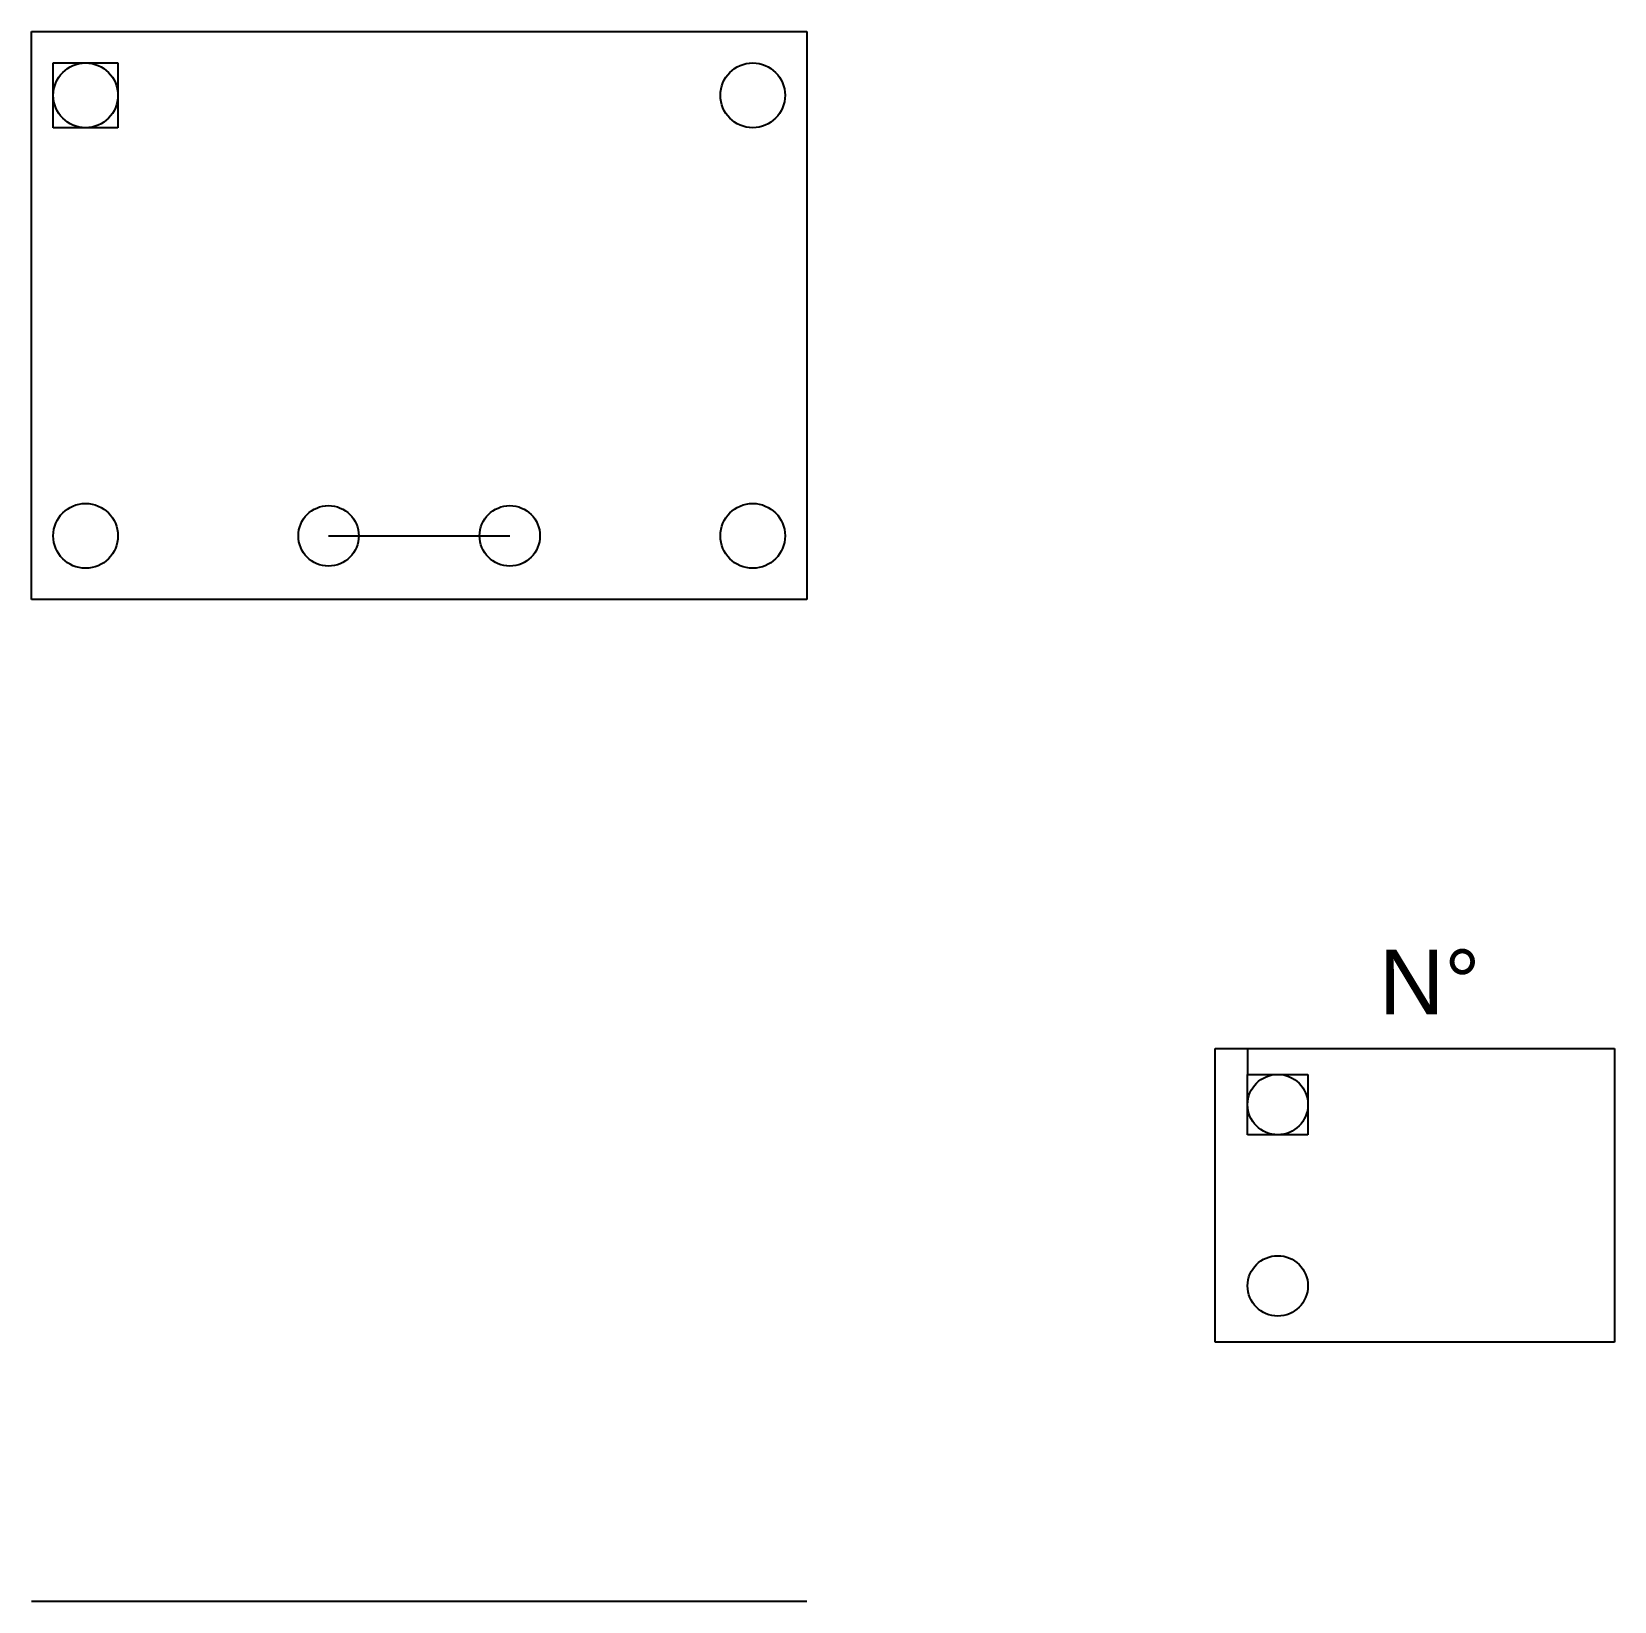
# Model space of a CAD drawing. Header units: inches. Extents: x 1 to 74.3, y -25.1 to 47.6.
import ezdxf

# ---------------------------------------------------------------- set-up
doc = ezdxf.new("R2010")
doc.units = ezdxf.units.IN
doc.header["$MEASUREMENT"] = 0
doc.layers.get('0').update_dxf_attribs({"true_color": 0xc2ced6})
doc.styles.get("Standard").update_dxf_attribs({"font": 'Arial.ttf'})

msp = doc.modelspace()

# ---------------------------------------------------------------- linework, layer by layer
for p, q in [((0.959, 47.612), (36.879, 47.612)), ((0.959, 21.302), (0.959, 47.612)), ((36.879, 47.612), (36.879, 21.302)), ((1.959, 46.162), (4.959, 46.162)), ((1.959, 43.162), (1.959, 46.162)), ((4.959, 46.162), (4.959, 43.162)), ((4.959, 43.162), (1.959, 43.162)), ((14.719, 24.252, 20), (23.119, 24.252, 20)), ((36.879, 21.302), (0.959, 21.302)), ((55.813, 0.501), (74.313, 0.501)), ((55.813, -13.099), (55.813, 0.501)), ((55.813, 0.501), (57.313, 0.501)), ((57.313, 0.501), (57.313, -0.699)), ((74.313, 0.501), (74.313, -13.099)), ((57.313, -0.699), (60.113, -0.699)), ((57.313, -3.499), (57.313, -0.699)), ((60.113, -0.699), (60.113, -3.499)), ((60.113, -3.499), (57.313, -3.499)), ((74.313, -13.099), (55.813, -13.099)), ((36.879, -25.114, 30), (0.959, -25.114, 30))]:
    msp.add_line(p, q)
for centre, radius in [((3.459, 44.662), 1.5), ((34.379, 44.662), 1.5), ((3.459, 24.252), 1.5), ((34.379, 24.252), 1.5), ((14.719, 24.252, 20), 1.4), ((23.119, 24.252, 20), 1.4), ((58.713, -2.099), 1.4), ((58.713, -10.499), 1.4)]:
    msp.add_circle(centre, radius)

# ---------------------------------------------------------------- texts
msp.add_text('N°', height=3).set_placement((63.404, 2.084))

doc.saveas('drawing.dxf')
